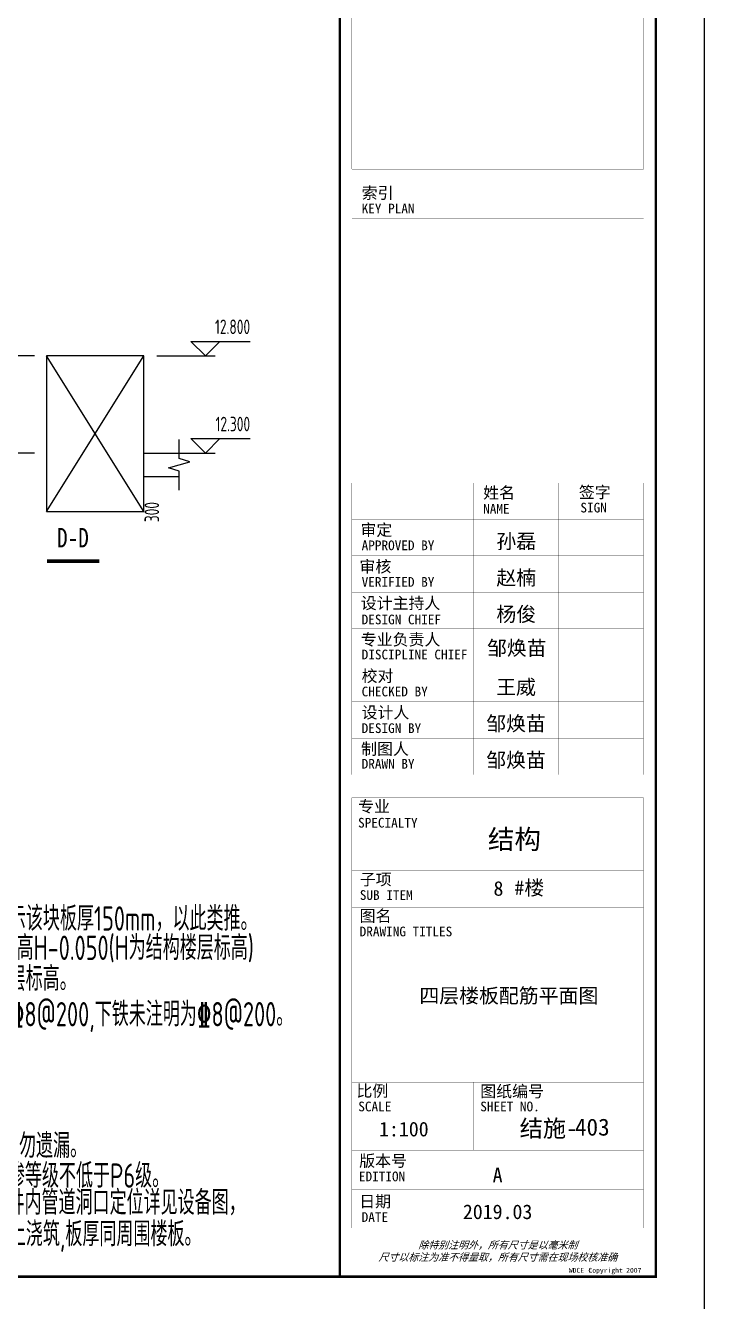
# Model space of a CAD drawing. Extents: x -765033 to 1614171, y -1073 to 729564.
# Drawn here: x 1370530 to 1384497, y 164150 to 190399 of the extents above; entities that cross this region are included whole.
import ezdxf
from ezdxf.enums import TextEntityAlignment as Align

# ---------------------------------------------------------------- set-up
doc = ezdxf.new("R2010")
doc.units = 0
doc.header["$LTSCALE"] = 1000
doc.header["$MEASUREMENT"] = 0
doc.linetypes.add('109-34 轴网$0$L1$0$$AUDIT_BAD_LTYPE1', pattern=[0])
doc.layers.get('Defpoints').update_dxf_attribs({"color": 167})
for name, color, linetype in [('12', 2, 'Continuous'), ('A_STR-砼墙', 51, 'Continuous'), ('s-dim', 3, 'Continuous'), ('s-hole', 5, 'Continuous'), ('s-thin', 3, 'Continuous'), ('SHEET_TEXT', 7, 'Continuous'), ('墙柱说明', 7, 'Continuous'), ('尺寸标注-板', 3, 'Continuous'), ('签-建（陈）$0$SHEET_TEXT', 7, 'Continuous')]:
    doc.layers.add(name, color=color, linetype=linetype)
doc.styles.add('-宋体', font='simhei.ttf', dxfattribs={"width": 0.8})
doc.styles.add('TSSD_Dimension', font='tssdeng.shx', dxfattribs={"width": 0.7, "bigfont": 'Hztxt.shx'})
doc.styles.add('TSSD_Rein', font='Tssdeng.shx', dxfattribs={"width": 0.7, "bigfont": 'Hztxt.shx'})
doc.styles.add('华文细黑', font='', dxfattribs={"height": 10})
doc.styles.add('图签信息$0$华文细黑', font='', dxfattribs={"height": 10})
doc.styles.add('签-建（陈）$0$华文细黑', font='', dxfattribs={"height": 10})
doc.styles.get('华文细黑').set_extended_font_data('STXihei')
doc.styles.get('图签信息$0$华文细黑').set_extended_font_data('STXihei')
doc.styles.get('签-建（陈）$0$华文细黑').set_extended_font_data('STXihei')
doc.dimstyles.new('TSSD_25_100', dxfattribs={"dimtxt": 300, "dimasz": 100, "dimexe": 100, "dimexo": 250, "dimgap": 100, "dimtad": 1, "dimdec": 0, "dimlfac": 0.25, "dimzin": 0, "dimdsep": 46, "dimtxsty": 'TSSD_Dimension', "dimblk": 'ARCHTICK', "dimblk1": 'ARCHTICK', "dimblk2": 'ARCHTICK', "dimcen": 0, "dimdle": 100, "dimclrt": 7, "dimadec": 0, "dimazin": 0, "dimtfac": 1, "dimtdec": 0, "dimtix": 1, "dimtmove": 2, "dimatfit": 3, "dimfxl": 1, "dimtolj": 1, "dimtzin": 0, "dimarcsym": 0})

# ---------------------------------------------------------------- blocks, each defined once
blk = doc.blocks.new('图框-A1')
for points, const_width in [([(0, 0), (841, 0), (841, 594), (0, 594)], 0.05), ([(766, 584), (25, 584), (25, 10), (766, 10)], 0.5)]:
    blk.add_lwpolyline(points, close=True, dxfattribs=dict(const_width=const_width))
blk = doc.blocks.new('图签信息$0$WDCE Copyright200X')
at = {"const_width": 0.016}
blk.add_lwpolyline([(-10.6, 1.26, 1), (-11.4, 1.26, 1)], format="xyb", close=True, dxfattribs=at)
at = {"style": '图签信息$0$华文细黑'}
for s, p in [('WDCE ', (-11.46, 0.5)), ('     Copyright ', (-3.51, 0.5))]:
    blk.add_text(s, height=1, dxfattribs=at).set_placement(p, align=Align.BOTTOM_RIGHT)
blk.add_text('c', height=0.6, dxfattribs=at).set_placement((-11.04, 1.35), align=Align.MIDDLE_CENTER)
blk.add_attdef('200X', text='', height=1, dxfattribs=at).set_placement((-0.45, 0.5), align=Align.BOTTOM_RIGHT)
blk = doc.blocks.new('图签-A1')
at = {"ltscale": 0.001, "const_width": 0.5}
blk.add_lwpolyline([(-64.75, 574.25), (0.25, 574.25), (0.25, 0.25), (-64.75, 0.25)], close=True, dxfattribs=at)
at = {"const_width": 0.5}
blk.add_lwpolyline([(-64.75, 0.25), (0.25, 0.25), (0.25, 500.75), (-64.75, 500.75)], close=True, dxfattribs=at)
at = {"const_width": 0.05}
for points in [[(-62.25, 405.17), (-62.25, 228.08)], [(-62.25, 228.08), (-2.25, 228.08), (-2.25, 405.17)], [(-57.25, 235.1), (-7.25, 235.1)], [(-62.25, 228.08), (-2.25, 228.08)], [(-62.25, 217.99), (-2.25, 217.99)], [(-62.25, 103.51), (-2.25, 103.51), (-2.25, 163.51), (-62.25, 163.51), (-62.25, 103.51)], [(-37.25, 163.51), (-37.25, 103.51)], [(-19.75, 163.51), (-19.75, 103.51)], [(-62.25, 156.01), (-2.25, 156.01)], [(-62.25, 148.51), (-2.25, 148.51)], [(-62.25, 141.01), (-2.25, 141.01)], [(-62.25, 133.51), (-2.25, 133.51)], [(-62.25, 126.01), (-2.25, 126.01)], [(-62.25, 118.51), (-2.25, 118.51)], [(-62.25, 111.01), (-2.25, 111.01)], [(-62.25, 98.75), (-2.25, 98.75), (-2.25, 10.25), (-62.25, 10.25), (-62.25, 98.75)], [(-62.25, 83.75), (-2.25, 83.75)], [(-62.25, 76.25), (-2.25, 76.25)], [(-62.25, 40.25), (-2.25, 40.25)], [(-37.25, 40.25), (-37.25, 26.25)], [(-62.25, 26.25), (-2.25, 26.25)], [(-62.25, 18.25), (-2.25, 18.25)]]:
    blk.add_lwpolyline(points, dxfattribs=at)
at = {"rotation": 3.913909278468755e-07}
blk.add_blockref('图签信息$0$WDCE Copyright200X', (-2.25, 0.25), dxfattribs=at).add_auto_attribs({'200X': '2007'})
at = {"style": '图签信息$0$华文细黑'}
for s, height, p in [('索引', 2.4, (-60.25, 224.39)), ('KEY PLAN', 2, (-60.25, 220.99)), ('姓名', 2.4, (-35.25, 162.72)), ('签字', 2.4, (-15.56, 162.82)), ('NAME', 2, (-35.25, 159.21)), ('SIGN', 2, (-15.25, 159.45)), ('审定', 2.4, (-60.48, 155.06)), ('APPROVED BY', 2, (-60.25, 151.69)), ('审核', 2.4, (-60.7, 147.54)), ('VERIFIED BY', 2, (-60.25, 144.16)), ('设计主持人', 2.4, (-60.43, 140.01)), ('DESIGN CHIEF', 2, (-60.25, 136.44)), ('专业负责人', 2.4, (-60.42, 132.51)), ('DISCIPLINE CHIEF', 2, (-60.25, 129.23)), ('校对', 2.4, (-60.25, 125.01)), ('CHECKED BY', 2, (-60.25, 121.62)), ('设计人', 2.4, (-60.25, 117.51)), ('DESIGN BY', 2, (-60.25, 114.08)), ('制图人', 2.4, (-60.36, 110.01)), ('DRAWN BY', 2, (-60.25, 106.75)), ('专业', 2.4, (-60.98, 98.18)), ('SPECIALTY', 2, (-60.98, 94.63)), ('子项', 2.4, (-60.63, 83.17)), ('SUB ITEM', 2, (-60.63, 79.75)), ('图名', 2.4, (-60.66, 75.66)), ('DRAWING TITLES', 2, (-60.66, 72.25)), ('比例', 2.4, (-61.31, 39.67)), ('图纸编号', 2.4, (-35.85, 39.57)), ('SCALE', 2, (-60.94, 36.25)), ('SHEET NO.', 2, (-35.85, 36.25)), ('版本号', 2.4, (-60.75, 25.28)), ('EDITION', 2, (-60.81, 21.86)), ('日期', 2.4, (-60.75, 16.93)), ('DATE', 2, (-60.25, 13.51))]:
    blk.add_text(s, height=height, rotation=0, dxfattribs=at).set_placement(p, align=Align.TOP_LEFT)
at = {"color": 4, "style": '图签信息$0$华文细黑'}
for s, p in [('1:100', (-51.57, 29.1)), ('A', (-32.28, 19.65)), ('2019.03', (-32.28, 12.09))]:
    blk.add_text(s, height=3, rotation=0, dxfattribs=at).set_placement(p, align=Align.CENTER)
at = {"style": '图签信息$0$华文细黑', "oblique": 20}
for s, p in [('除特别注明外，所有尺寸是以毫米制', (-32.25, 6.75)), ('尺寸以标注为准不得量取，所有尺寸需在现场校核准确', (-32.25, 4.25))]:
    blk.add_text(s, height=1.5, rotation=0, dxfattribs=at).set_placement(p, align=Align.MIDDLE_CENTER)
at = {"color": 3, "insert": (-28.82, 90), "char_height": 4, "width": 32.5922, "attachment_point": 5, "rotation": 0, "style": '华文细黑'}
blk.add_mtext('结构', dxfattribs=at)
at = {"color": 2, "insert": (-28.82, 80.08), "char_height": 3, "width": 40.6394, "attachment_point": 5, "rotation": 0, "style": '华文细黑'}
blk.add_mtext('   #{\\fSimSun|b0|i0|c134|p2;楼}', dxfattribs=at)
at = {"layer": 'SHEET_TEXT', "style": '华文细黑'}
blk.add_text('结施-', height=3.5, dxfattribs=at).set_placement((-27.75, 29.01))
at = {"layer": '签-建（陈）$0$SHEET_TEXT', "ltscale": 0.001, "attachment_point": 5, "style": '签-建（陈）$0$华文细黑'}
for s, insert, char_height, width in [('孙磊', (-28.44, 151.36), 2.998, 17.4861), ('赵楠', (-28.44, 143.86), 2.998, 17.4861), ('杨俊', (-28.44, 136.36), 2.998, 17.4861), ('邹焕苗', (-28.33, 129.39), 2.99, 17.9613), ('王威', (-28.49, 121.36), 2.998, 17.4861), ('邹焕苗', (-28.49, 113.86), 2.998, 17.4861), ('邹焕苗', (-28.49, 106.36), 2.998, 17.4861)]:
    blk.add_mtext(s, dxfattribs=dict(at, insert=insert, char_height=char_height, width=width))
blk = doc.blocks.new('A$C20B532BF')
at = {"layer": 's-hole'}
h = blk.add_hatch(dxfattribs=at)
h.set_pattern_fill('GRASS', color=256, scale=10)
h.set_pattern_definition([(90, (-196261.06, 15553.87), (-179.605, 179.605), [47.625, -311.585]), (45, (-196261.06, 15553.87), (-179.60512, 179.60512), [47.625, -206.375]), (135, (-196261.06, 15553.87), (-179.60512, -179.60512), [47.625, -206.375])])
h.paths.add_polyline_path([(3558, 4488), (3558, 4034), (2305, 4034), (2305, 4488)])
at = {"layer": '墙柱说明'}
blk.add_lwpolyline([(2305, 4488), (3558, 4488), (3558, 4034), (2305, 4034)], close=True, dxfattribs=at)
at = {"layer": '墙柱说明', "style": 'TSSD_Rein', "width": 0.7}
for s, height, p in [('板说明：', 700, (-23, 5920)), ('1.未注明梁板混凝土等级详见楼层表。', 500, (713, 5304)), ('2.本层未注明板厚均为120mm,图中h=150表示该块板厚150mm，以此类推。', 500, (713, 4671)), ('图中填充         处，卫生间降板，板面标高H-0.050(H为结构楼层标高)', 500, (713, 4069)), ('此区域内非卫生间部分采用轻质材料填充至楼层标高。', 500, (713, 3435)), ('3.除图中原位注明外，图中上铁未标注规格为%%1328@200,下铁未注明为%%1328@200。', 500, (753, 2703)), ('支座钢筋所注明尺寸从梁边或墙边算起。 ', 500, (1116, 2029)), ('4.除注明外，板面标高见层高表。', 500, (699, 1329)), ('5.设备留洞位置及尺寸详见建筑和设备图纸。', 500, (699, 640)), ('6.施工时与其它专业密切配合,预留埋管和洞口,勿遗漏。', 500, (708, -4)), ('7.屋面板结构必须选用抗渗性混凝土，设计抗渗等级不低于P6级。', 500, (716, -618)), ('8.设备管井、冷媒竖井部位的楼板甩筋后浇。井内管道洞口定位详见设备图，', 500, (688, -1172)), ('洞口待设备安装完后再用同强度微膨胀混凝土浇筑,板厚同周围楼板。', 500, (1066, -1820))]:
    blk.add_text(s, height=height, dxfattribs=at).set_placement(p)
blk = doc.blocks.new('_ArchTick')
at = {"color": 0, "linetype": 'ByBlock', "const_width": 0.4}
blk.add_lwpolyline([(-0.5, -0.5), (0.5, 0.5)], dxfattribs=at)
blk = doc.blocks.new('*D1947')
at = {"layer": 'Defpoints', "color": 0, "transparency": 16777216}
for p in [(1370176, 183602), (1370965, 183602), (1370965, 181602)]:
    blk.add_point(p, dxfattribs=at)
at = {"layer": 's-dim', "color": 0, "lineweight": -2, "transparency": 16777216}
for p, q in [((1370715, 183602), (1370076, 183602)), ((1370176, 181502), (1370176, 183702)), ((1370715, 181602), (1370076, 181602))]:
    blk.add_line(p, q, dxfattribs=at)
at = {"layer": 's-dim', "color": 0, "lineweight": -2, "transparency": 16777216, "xscale": 100, "yscale": 100, "zscale": 100}
for p, rotation in [((1370176, 183602), 90), ((1370176, 181602), 270)]:
    blk.add_blockref('_ArchTick', p, dxfattribs=dict(at, rotation=rotation))
at = {"layer": 's-dim', "color": 7, "transparency": 16777216, "insert": (1369926, 182602), "char_height": 300, "attachment_point": 5, "rotation": 90, "style": 'TSSD_Dimension'}
blk.add_mtext('\\A1;500', dxfattribs=at)

msp = doc.modelspace()

# ---------------------------------------------------------------- linework, layer by layer
msp.add_lwpolyline([(1384494.7, 163661.6), (1384494.7, 223061.6), (1300394.7, 223061.6), (1300394.7, 163661.6)], close=True)
at = {"layer": 'A_STR-砼墙'}
for p, q in [((1372965.3, 181601.7), (1373693.7, 181601.7)), ((1372965.3, 181121.7), (1373693.7, 181121.7))]:
    msp.add_line(p, q, dxfattribs=at)
at = {"layer": 's-thin'}
for p, q in [((1374230, 183601.7), (1373930, 183901.7)), ((1373930, 183901.7), (1375150, 183901.7)), ((1374230, 183601.7), (1374530, 183901.7)), ((1373228.9, 183601.7), (1374428.9, 183601.7)), ((1374230, 181601.7), (1373930, 181901.7)), ((1373930, 181901.7), (1375150, 181901.7)), ((1374230, 181601.7), (1374530, 181901.7)), ((1373228.9, 181601.7), (1374428.9, 181601.7))]:
    msp.add_line(p, q, dxfattribs=at)
msp.add_lwpolyline([(1373693.7, 180841.7), (1373693.7, 181231.7), (1373473.7, 181301.7), (1373913.7, 181421.7), (1373693.7, 181491.7), (1373693.7, 181881.7)], dxfattribs=at)
at = {"layer": '墙柱说明', "ltscale": 1000, "const_width": 75}
msp.add_lwpolyline([(1370973.4, 179382.3), (1372046.1, 179382.3)], dxfattribs=at)
at = {"layer": '尺寸标注-板'}
for p, q in [((1370965.3, 180401.7), (1372965.3, 183601.7)), ((1372965.3, 180401.7), (1370965.3, 183601.7))]:
    msp.add_line(p, q, dxfattribs=at)
msp.add_lwpolyline([(1370965.3, 180401.7), (1372965.3, 180401.7), (1372965.3, 183601.7), (1370965.3, 183601.7)], close=True, dxfattribs=at)

# ---------------------------------------------------------------- block references
at = {"xscale": 100, "yscale": 100, "zscale": 100}
for name, p in [('图框-A1', (1300394.7, 163661.6)), ('图签-A1', (1383469.7, 164636.6))]:
    msp.add_blockref(name, p, dxfattribs=at)
at = {"layer": '12'}
msp.add_blockref('A$C20B532BF', (1362470.7, 167107.4), dxfattribs=at)

# ---------------------------------------------------------------- texts
at = {"color": 2, "linetype": '109-34 轴网$0$L1$0$$AUDIT_BAD_LTYPE1', "style": '华文细黑'}
for s, p in [('8', (1380157.1, 172497)), ('四层楼板配筋平面图', (1378630.8, 170291.5))]:
    msp.add_text(s, height=300, rotation=0, dxfattribs=at).set_placement(p)
at = {"layer": 'SHEET_TEXT', "style": '华文细黑'}
msp.add_text('403', height=350, rotation=360, dxfattribs=at).set_placement((1381832.4, 167562.7))
at = {"layer": '墙柱说明', "style": 'TSSD_Rein', "width": 0.7}
for s, p in [('12.800', (1375150.5, 183961.1)), ('12.300', (1375150.5, 181961.1))]:
    msp.add_text(s, height=300, rotation=360, dxfattribs=at).set_placement(p, align=Align.BOTTOM_RIGHT)
at = {"layer": '墙柱说明'}
for s, height, rotation, style, width, p in [('300', 300, 90, 'TSSD_Rein', 0.7, (1373278.5, 180182)), ('D-D', 400, 360, '-宋体', 0.8, (1371179, 179662.2))]:
    msp.add_text(s, height=height, rotation=rotation, dxfattribs=dict(at, style=style, width=width)).set_placement(p)

# ---------------------------------------------------------------- dimensions: what is measured, and where the dimension line sits
at = {"layer": 's-dim'}
dim = msp.add_linear_dim(base=(1370176.5, 183601.7), p1=(1370965.3, 181601.7), p2=(1370965.3, 183601.7), angle=90, dimstyle='TSSD_25_100', override={"dimclrd": 0, "dimclre": 0, "dimclrt": 7}, dxfattribs=at)
dim.commit()
dim.dimension.update_dxf_attribs({"geometry": '*D1947', "text_midpoint": (1369926.5, 182601.7)})

doc.saveas('drawing.dxf')
